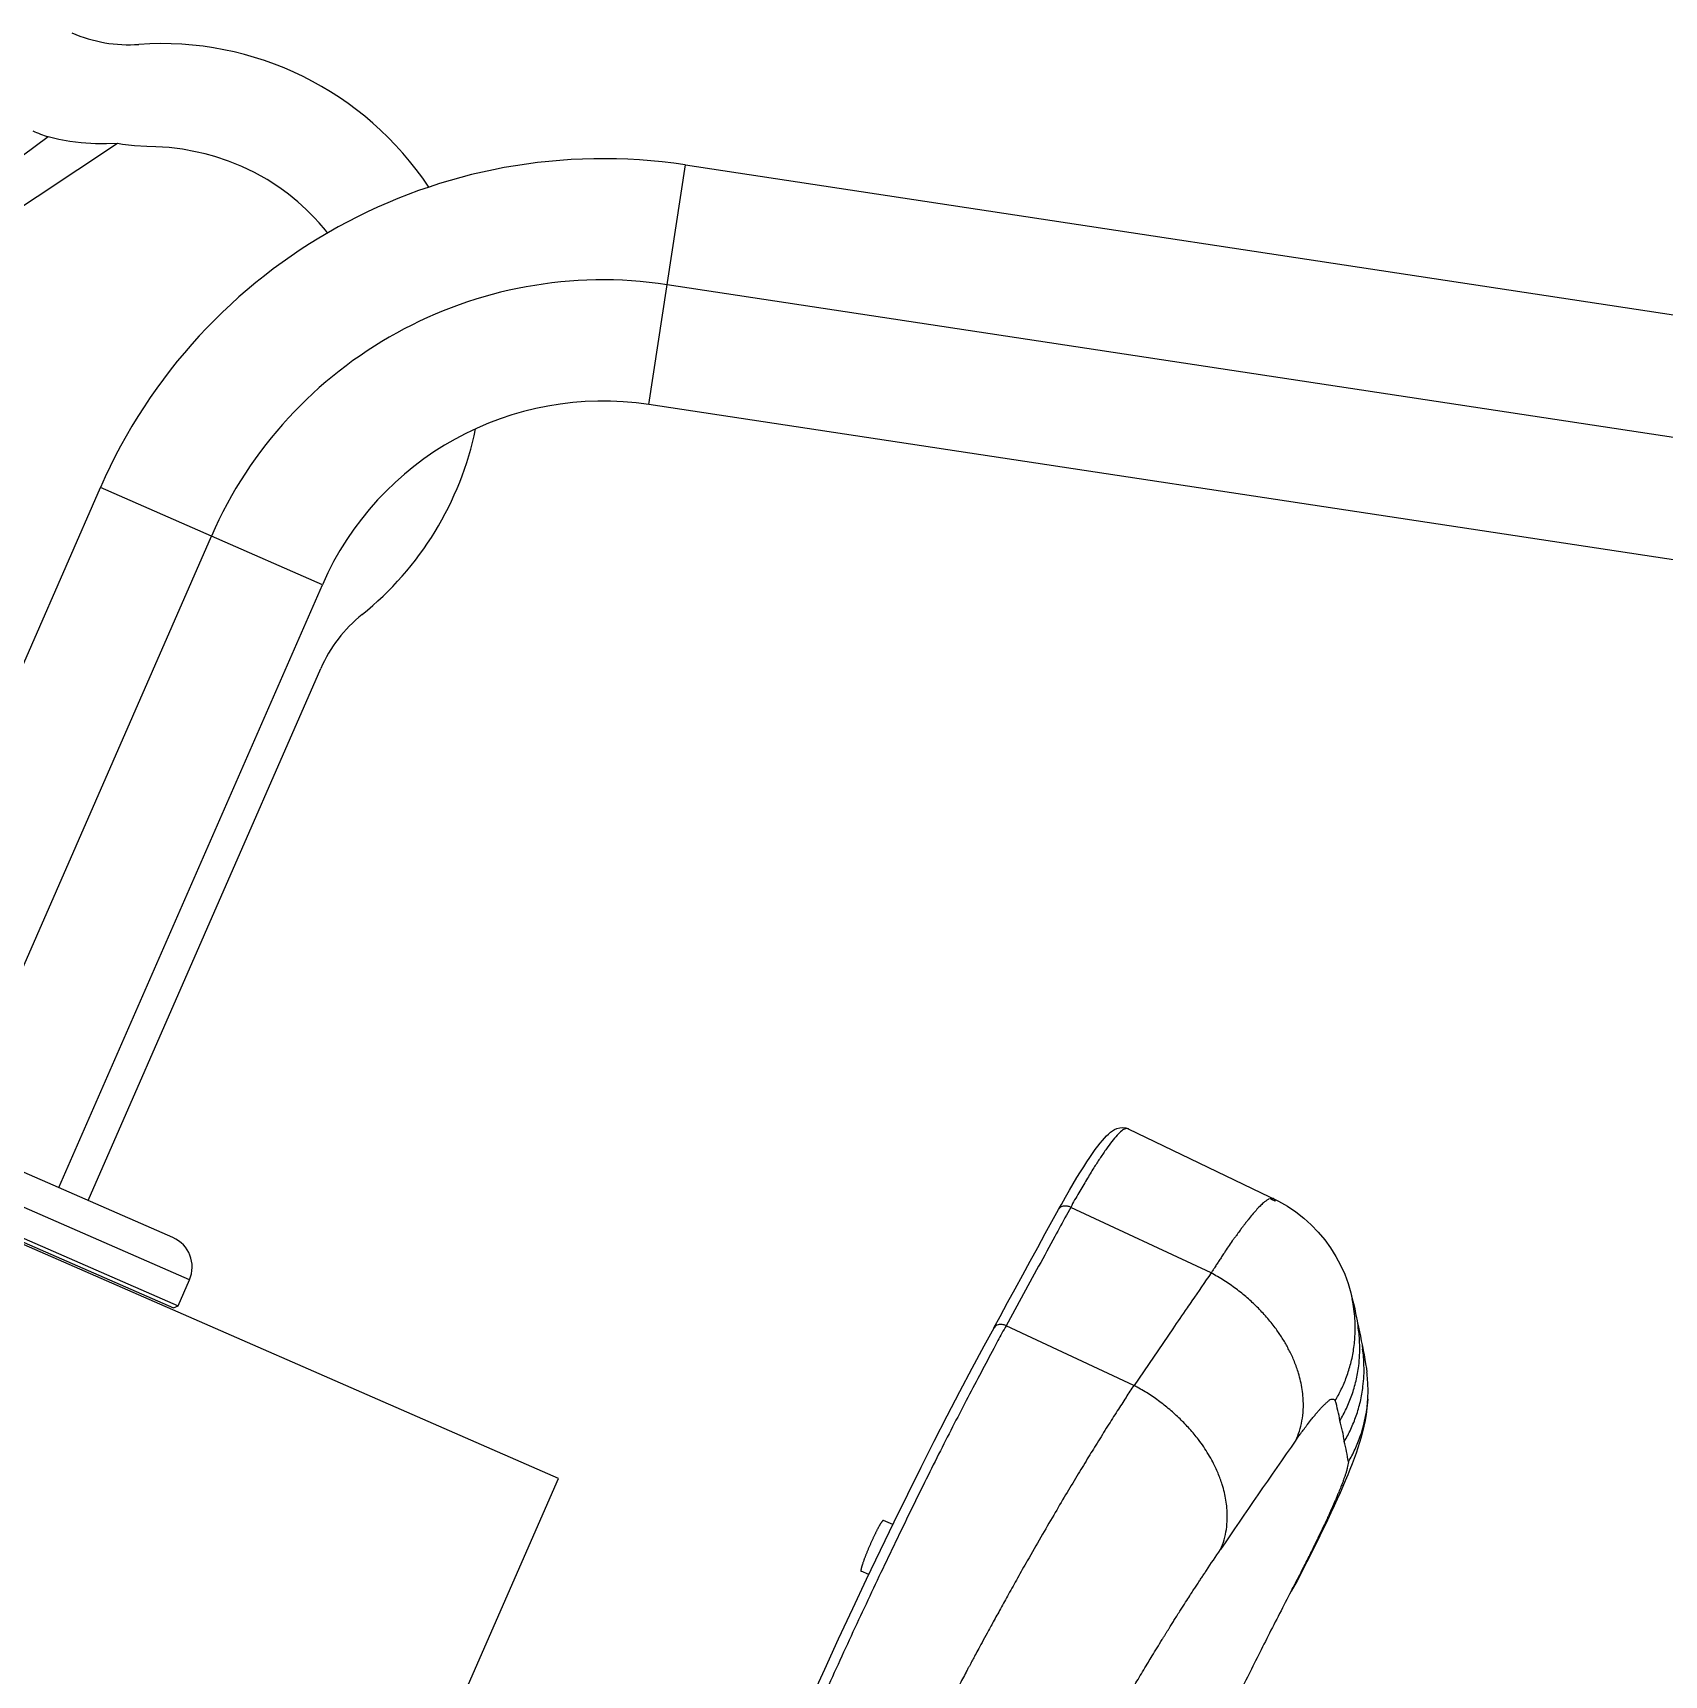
# Model space of a CAD drawing. Header units: millimetres. Extents: x 1145859089 to 1147511753, y -1047484727 to -1047247487.
# Drawn here: x 1146005448.1 to 1146005677.1, y -1047431194.6 to -1047430964.1 of the extents above; entities that cross this region are included whole.
import ezdxf
from ezdxf.xclip import XClip

# ---------------------------------------------------------------- set-up
doc = ezdxf.new("R2010")
doc.units = ezdxf.units.MM
doc.header["$LTSCALE"] = 100
doc.header["$MEASUREMENT"] = 0
doc.header["$XCLIPFRAME"] = 2
doc.linetypes.add('단지배치도$0$CENTER', pattern=[31, 30, -0.5, 0, -0.5])
doc.layers.get('0').update_dxf_attribs({"linetype": 'CONTINUOUS'})
doc.layers.add('XREF', color=135, linetype='CONTINUOUS')
doc.layers.add('단지배치도$0$W240910', color=135, linetype='CONTINUOUS')

# ---------------------------------------------------------------- blocks, each defined once
blk = doc.blocks.new('단지배치도$0$zw$9902')
at = {"layer": '단지배치도$0$W240910', "linetype": 'ByBlock', "ltscale": 20}
for p, q in [((67309.42, -59609.42), (67280.76, -59630.51)), ((67319.16, -59610.35), (67299.09, -59623.64)), ((67310.93, -59609.76), (67309.42, -59609.42)), ((67312.49, -59610.04), (67310.93, -59609.76)), ((67314.07, -59610.24), (67312.49, -59610.04)), ((67316.06, -59610.37), (67314.07, -59610.24)), ((67317.61, -59610.4), (67316.06, -59610.37)), ((67319.16, -59610.35), (67317.61, -59610.4)), ((67319.86, -59610.47), (67319.16, -59610.35)), ((67321.54, -59610.68), (67319.86, -59610.47)), ((67323.29, -59610.75), (67321.54, -59610.68)), ((67324.54, -59610.78), (67323.29, -59610.75)), ((67326.42, -59610.91), (67324.54, -59610.78)), ((67328.28, -59611.14), (67326.42, -59610.91)), ((67330.13, -59611.48), (67328.28, -59611.14)), ((67331.49, -59611.79), (67330.13, -59611.48)), ((67332.84, -59612.16), (67331.49, -59611.79)), ((67334.74, -59612.8), (67332.84, -59612.16)), ((67336.6, -59613.55), (67334.74, -59612.8)), ((67338.41, -59614.42), (67336.6, -59613.55)), ((67340.17, -59615.4), (67338.41, -59614.42)), ((67341.96, -59616.56), (67340.17, -59615.4)), ((67393.76, -59646.96), (67398.86, -59613.34)), ((67398.86, -59613.34), (67757.99, -59667.81)), ((67343.15, -59617.43), (67341.96, -59616.56)), ((67344.46, -59618.5), (67343.15, -59617.43)), ((67345.65, -59619.58), (67344.46, -59618.5)), ((67346.78, -59620.72), (67345.65, -59619.58)), ((67347.45, -59621.46), (67346.78, -59620.72)), ((67348.34, -59622.51), (67347.45, -59621.46)), ((67348.63, -59622.89), (67348.34, -59622.51)), ((67751.57, -59701.22), (67393.74, -59646.96)), ((67279.76, -59743.22), (67316.77, -59658.62)), ((67347.92, -59672.24), (67316.77, -59658.62)), ((67310.91, -59756.84), (67347.92, -59672.24)), ((67315.04, -59758.65), (67347.69, -59684)), ((67326.95, -59763.86), (67239.08, -59725.43)), ((67329.27, -59769.78), (67237.28, -59729.55)), ((67381.04, -59797.65), (67230.69, -59731.89)), ((67235.48, -59733.67), (67327.01, -59773.71)), ((67235.68, -59733.22), (67327.66, -59773.45)), ((67458.25, -59749.32), (67458.53, -59749.08)), ((67458.53, -59749.08), (67458.82, -59748.87)), ((67458.82, -59748.87), (67459.11, -59748.69)), ((67459.11, -59748.69), (67459.44, -59748.54)), ((67459.44, -59748.54), (67459.83, -59748.43)), ((67459.83, -59748.43), (67460.26, -59748.39)), ((67460.26, -59748.39), (67460.68, -59748.45)), ((67460.68, -59748.45), (67461.04, -59748.58)), ((67461.03, -59748.58), (67461.02, -59748.57)), ((67461.04, -59748.58), (67461.03, -59748.58)), ((67461.03, -59748.58), (67482.13, -59758.72)), ((67456.02, -59752.03), (67456.39, -59751.51)), ((67456.39, -59751.51), (67456.74, -59751.03)), ((67456.74, -59751.03), (67457.08, -59750.61)), ((67457.08, -59750.61), (67457.39, -59750.23)), ((67457.39, -59750.23), (67457.69, -59749.89)), ((67457.69, -59749.89), (67457.98, -59749.58)), ((67457.98, -59749.58), (67458.25, -59749.32)), ((67454.77, -59753.91), (67455.21, -59753.23)), ((67455.21, -59753.23), (67455.62, -59752.6)), ((67455.62, -59752.6), (67456.02, -59752.03)), ((67453.31, -59756.29), (67453.82, -59755.44)), ((67453.82, -59755.44), (67454.3, -59754.64)), ((67454.3, -59754.64), (67454.77, -59753.91)), ((67451.64, -59759.19), (67452.22, -59758.16)), ((67452.22, -59758.16), (67452.77, -59757.2)), ((67452.77, -59757.2), (67453.31, -59756.29)), ((67449.38, -59763.3), (67451.24, -59759.89)), ((67451.24, -59759.89), (67451.64, -59759.19)), ((67452.96, -59759.61), (67452.35, -59760.72)), ((67452.96, -59759.61), (67452.91, -59759.58)), ((67472.65, -59768.82), (67452.96, -59759.61)), ((67482.13, -59758.72), (67483.36, -59759.43)), ((67483.36, -59759.43), (67484.55, -59760.23)), ((67484.55, -59760.23), (67485.67, -59761.11)), ((67485.67, -59761.11), (67486.71, -59762.06)), ((67486.71, -59762.06), (67487.69, -59763.08)), ((67447.27, -59767.15), (67448.33, -59765.22)), ((67448.33, -59765.22), (67449.38, -59763.3)), ((67487.69, -59763.08), (67488.6, -59764.16)), ((67488.6, -59764.16), (67489.43, -59765.3)), ((67489.43, -59765.3), (67490.17, -59766.49)), ((67446.22, -59769.09), (67447.27, -59767.15)), ((67490.17, -59766.49), (67490.83, -59767.73)), ((67327.66, -59773.45), (67329.27, -59769.78)), ((67448.45, -59767.85), (67443.89, -59776.22)), ((67445.16, -59771.03), (67446.22, -59769.09)), ((67490.83, -59767.73), (67491.4, -59769)), ((67491.4, -59769), (67491.87, -59770.3)), ((67444.1, -59772.98), (67445.16, -59771.03)), ((67491.87, -59770.3), (67492.26, -59771.62)), ((67492.26, -59771.62), (67492.47, -59772.53)), ((67492.26, -59771.62), (67492.37, -59772.01)), ((67492.37, -59772.01), (67492.52, -59772.61)), ((67327.01, -59773.71), (67327.66, -59773.45)), ((67443.03, -59774.94), (67444.1, -59772.98)), ((67492.52, -59772.61), (67492.67, -59773.22)), ((67492.67, -59773.22), (67492.81, -59773.84)), ((67492.81, -59773.84), (67492.94, -59774.48)), ((67492.94, -59774.48), (67493.07, -59775.13)), ((67440.78, -59779.06), (67442.19, -59776.5)), ((67442.18, -59776.5), (67443.03, -59774.94)), ((67443.89, -59776.22), (67443.85, -59776.2)), ((67461.81, -59784.59), (67443.89, -59776.22)), ((67467.27, -59776.64), (67461.86, -59784.62)), ((67493.07, -59775.13), (67493.1, -59775.3)), ((67493.1, -59775.3), (67493.22, -59775.83)), ((67493.19, -59775.79), (67493.27, -59776.3)), ((67493.22, -59775.83), (67493.36, -59776.44)), ((67493.36, -59776.44), (67493.49, -59777.06)), ((67439.1, -59782.18), (67440.78, -59779.06)), ((67493.49, -59777.06), (67493.61, -59777.7)), ((67493.61, -59777.7), (67493.73, -59778.35)), ((67493.73, -59778.35), (67493.76, -59778.54)), ((67493.76, -59778.54), (67493.88, -59779.09)), ((67493.84, -59779.01), (67493.91, -59779.52)), ((67493.88, -59779.09), (67494.01, -59779.7)), ((67494.01, -59779.7), (67494.12, -59780.31)), ((67494.12, -59780.31), (67494.24, -59780.94)), ((67494.24, -59780.94), (67494.34, -59781.58)), ((67437.37, -59785.46), (67439.1, -59782.18)), ((67494.34, -59781.58), (67494.44, -59782.24)), ((67494.44, -59782.24), (67494.51, -59782.72)), ((67435.6, -59788.87), (67437.37, -59785.46)), ((67461.81, -59784.59), (67461.86, -59784.62)), ((67494.53, -59787.8), (67494.41, -59788.66)), ((67494.61, -59786.94), (67494.53, -59787.8)), ((67494.64, -59786.54), (67494.61, -59786.94)), ((67433.79, -59792.41), (67435.6, -59788.87)), ((67494.09, -59790.32), (67493.91, -59791.1)), ((67494.26, -59789.5), (67494.09, -59790.32)), ((67494.41, -59788.66), (67494.26, -59789.5)), ((67431.95, -59796.07), (67433.79, -59792.41)), ((67493.48, -59792.62), (67493.24, -59793.37)), ((67493.7, -59791.87), (67493.48, -59792.62)), ((67493.91, -59791.1), (67493.7, -59791.87)), ((67492.72, -59794.86), (67492.44, -59795.61)), ((67492.99, -59794.11), (67492.72, -59794.86)), ((67493.24, -59793.37), (67492.99, -59794.11)), ((67430.07, -59799.85), (67431.95, -59796.07)), ((67491.83, -59797.16), (67491.49, -59797.96)), ((67492.14, -59796.37), (67491.83, -59797.16)), ((67492.44, -59795.61), (67492.14, -59796.37)), ((67310.91, -59957.99), (67381.04, -59797.65)), ((67428.17, -59803.73), (67430.07, -59799.85)), ((67490.75, -59799.66), (67490.35, -59800.57)), ((67491.13, -59798.8), (67490.75, -59799.66)), ((67491.49, -59797.96), (67491.13, -59798.8)), ((67489.92, -59801.51), (67489.46, -59802.49)), ((67490.35, -59800.57), (67489.92, -59801.51)), ((67426.25, -59807.71), (67428.17, -59803.73)), ((67427.99, -59804.11), (67426.66, -59803.53)), ((67488.98, -59803.52), (67488.46, -59804.59)), ((67489.46, -59802.49), (67488.98, -59803.52)), ((67487.92, -59805.7), (67487.35, -59806.86)), ((67488.46, -59804.59), (67487.92, -59805.7)), ((67424.3, -59811.78), (67426.25, -59807.71)), ((67486.74, -59808.07), (67486.11, -59809.33)), ((67487.35, -59806.86), (67486.74, -59808.07)), ((67424.61, -59811.14), (67423.53, -59810.67)), ((67485.43, -59810.65), (67484.73, -59812.01)), ((67486.11, -59809.33), (67485.43, -59810.65)), ((67422.35, -59815.92), (67424.3, -59811.78)), ((67484.73, -59812.01), (67483.88, -59813.48)), ((67420.38, -59820.14), (67422.35, -59815.92)), ((67418.42, -59824.42), (67420.38, -59820.14)), ((67416.45, -59828.75), (67418.42, -59824.42))]:
    blk.add_line(p, q, dxfattribs=at)
at = {"layer": '단지배치도$0$W240910', "linetype": '단지배치도$0$CENTER'}
for p, q in [((67754.77, -59684.51), (67396.29, -59630.15)), ((67283.2, -59777.78), (67332.34, -59665.43))]:
    blk.add_line(p, q, dxfattribs=at)
at = {"layer": '단지배치도$0$W240910'}
blk.add_arc((56404.25, -57219.78, 0), 12756.72, 322.50733, 9.110085, dxfattribs=at)
at = {"layer": '단지배치도$0$W240910', "linetype": 'ByBlock', "ltscale": 20}
for centre, radius, start, end in [((67320.77, -59576.52), 19.96, 246.3764, 274.0354), ((67325.34, -59641.32), 45, 33.527, 94.0352), ((67320.94, -59577.34), 34.08, 246.3763, 250.2519), ((67387.31, -59689.47), 77, 81.3767, 156.3767), ((67387.31, -59689.47), 43, 81.3767, 156.3767), ((67325.34, -59641.32), 45, 308.7182, 348.389), ((67365.97, -59692), 19.96, 128.718, 156.3769), ((67460.88, -59748.88), 0.338, 66.3568, 68.0641), ((67325.14, -59767.98), 4.5, 336.3767, 66.3767), ((67473.26, -59776.53), 19.62, 3.7265, 11.776), ((67473.88, -59779.41), 19.64, 2.8917, 9.1068), ((67474.49, -59782.36), 19.63, 1.6534, 8.3119), ((67468.09, -59793.28), 22.95, 9.345, 16.6099), ((67467.28, -59796.08), 24.35, 8.5548, 15.5518), ((68263.46, -60340.35), 952.4, 144.86943, 145.98913), ((67466.51, -59798.9), 25.66, 8.0235, 14.5401), ((67241.94, -59687.19), 272.91, 332.4363, 332.6957)]:
    blk.add_arc(centre, radius, start, end, dxfattribs=at)
at = {"layer": '단지배치도$0$W240910', "linetype": '단지배치도$0$CENTER'}
blk.add_arc((67387.31, -59689.47), 60, 81.3767, 156.3767, dxfattribs=at)
at = {"layer": '단지배치도$0$W240910', "linetype": 'ByBlock', "ltscale": 20}
for points, start_tangent, end_tangent in [([(67461.01, -59748.57), (67460.63, -59748.58), (67460.12, -59748.88), (67459.48, -59749.48), (67458.73, -59750.37)], (-0.92759, 0.373601), (-0.6196, -0.784918)), ([(67458.73, -59750.37), (67457.97, -59751.39), (67457.12, -59752.63), (67456.3, -59753.9)], (-0.6196, -0.784918), (-0.532556, -0.846395)), ([(67456.3, -59753.9), (67456.19, -59754.07), (67455.18, -59755.73), (67454.1, -59757.57), (67452.96, -59759.61)], (-0.532556, -0.846395), (-0.422092, -0.906553)), ([(67480.81, -59758.4), (67480.64, -59758.5), (67480.01, -59758.97), (67479.52, -59759.44), (67478.96, -59760.03)], (-0.905351, -0.424664), (-0.572593, -0.81984)), ([(67481.66, -59758.76), (67481.37, -59758.34), (67480.99, -59758.34), (67480.81, -59758.4)], (-0.461048, 0.887375), (-0.905351, -0.424664)), ([(67452.35, -59760.72), (67450.71, -59763.71), (67448.45, -59767.85)], (-0.480751, -0.876857), (-0.478957, -0.877838)), ([(67452.91, -59759.58), (67452.5, -59759.46), (67452.01, -59759.44), (67451.52, -59759.6), (67451.25, -59759.9)], (-0.916267, 0.400568), (-0.494675, -0.869078)), ([(67478.96, -59760.03), (67478.43, -59760.64), (67477.85, -59761.35), (67477.58, -59761.7), (67477.26, -59762.11), (67476.98, -59762.47), (67476.63, -59762.95), (67476.2, -59763.55), (67475.91, -59763.94), (67475.63, -59764.33), (67474.51, -59765.97), (67474.13, -59766.55), (67473.78, -59767.08), (67473.47, -59767.56), (67473.13, -59768.08), (67472.85, -59768.5), (67472.65, -59768.82)], (-0.572593, -0.81984), (-0.460876, -0.887465)), ([(67472.65, -59768.82), (67469.97, -59772.72), (67469.27, -59773.73), (67467.27, -59776.64)], (-0.570273, -0.821455), (-0.560322, -0.828275)), ([(67484.54, -59792.3), (67485.05, -59791), (67485.41, -59789.57), (67485.59, -59788.01), (67485.57, -59786.36), (67485.44, -59785.16), (67485.22, -59784), (67484.92, -59782.87), (67484.34, -59781.26), (67483.67, -59779.77), (67483.31, -59779.11), (67482.94, -59778.45), (67482.53, -59777.79), (67482.1, -59777.15), (67481.65, -59776.52), (67480.44, -59775.01), (67479.12, -59773.6), (67477.72, -59772.3), (67476.16, -59771.05), (67474.46, -59769.88), (67472.65, -59768.82)], (0.425793, 0.904821), (-0.88157, 0.472054)), ([(67443.85, -59776.2), (67443.31, -59776.05), (67442.78, -59776.08), (67442.43, -59776.23), (67442.19, -59776.5)], (-0.916694, 0.39959), (-0.492316, -0.870417)), ([(67443.89, -59776.22), (67442.73, -59778.31)], (-0.509403, -0.860528), (-0.469904, -0.882718)), ([(67490.08, -59786.72), (67490.93, -59785.14), (67491.66, -59783.4), (67492.25, -59781.53), (67492.66, -59779.52), (67492.86, -59777.42), (67492.84, -59775.26)], (0.512759, 0.858532), (-0.065115, 0.997878)), ([(67442.73, -59778.31), (67442.15, -59779.4), (67440.36, -59782.76), (67438.51, -59786.27), (67436.61, -59789.95), (67434.66, -59793.77), (67432.68, -59797.73), (67430.67, -59801.81)], (-0.469904, -0.882718), (-0.439895, -0.898049)), ([(67490.73, -59789.55), (67491.64, -59787.83), (67492.41, -59785.96), (67492.99, -59783.95), (67493.37, -59781.84), (67493.5, -59780.33), (67493.51, -59778.87), (67493.49, -59778.42)], (0.511557, 0.85925), (-0.050487, 0.998725)), ([(67491.35, -59792.46), (67492.26, -59790.74), (67493.02, -59788.87), (67493.6, -59786.86), (67493.97, -59784.75), (67494.1, -59783.25), (67494.11, -59781.79)], (0.510071, 0.860132), (-0.028918, 0.999582)), ([(67494.64, -59786.53), (67494.67, -59785.98), (67494.68, -59785.14), (67494.65, -59784.31), (67494.59, -59783.49), (67494.51, -59782.72)], (0.062973, 0.998015), (-0.132862, 0.991135)), ([(67461.81, -59784.59), (67460.71, -59786.27), (67459.49, -59788.18), (67458.13, -59790.31), (67456.65, -59792.69), (67455.28, -59794.91), (67453.82, -59797.32), (67452.24, -59799.94), (67450.56, -59802.79), (67448.77, -59805.87), (67446.86, -59809.2)], (-0.599308, -0.800519), (-0.524533, -0.85139)), ([(67473.98, -59807.63), (67474.48, -59806.25), (67474.8, -59804.79), (67474.92, -59803.29), (67474.87, -59801.78), (67474.74, -59800.7), (67474.52, -59799.61), (67474.22, -59798.52), (67473.63, -59796.91), (67472.89, -59795.34), (67472.28, -59794.27), (67471.61, -59793.21), (67470.87, -59792.19), (67469.64, -59790.7), (67468.3, -59789.3), (67466.84, -59787.98), (67465.26, -59786.74), (67463.59, -59785.61), (67461.86, -59784.62)], (0.41067, 0.911784), (-0.883294, 0.468819)), ([(67484.54, -59792.3), (67484.89, -59791.81), (67485.24, -59791.33), (67485.7, -59790.71), (67485.93, -59790.4), (67486.17, -59790.09), (67486.75, -59789.34), (67487.15, -59788.85), (67487.5, -59788.44), (67487.8, -59788.09), (67488.06, -59787.8), (67488.47, -59787.37), (67488.82, -59787.04), (67489.12, -59786.78), (67489.49, -59786.54), (67490.08, -59786.72)], (0.578567, 0.815635), (0.264574, -0.964365)), ([(67491.92, -59795.32), (67492.85, -59793.56), (67493.63, -59791.63), (67494.05, -59790.24), (67494.34, -59788.91), (67494.54, -59787.67), (67494.62, -59786.82), (67494.64, -59786.53)], (0.512407, 0.858742), (0.062973, 0.998015)), ([(67491.92, -59795.32), (67491.86, -59795.76), (67491.77, -59796.16), (67491.65, -59796.61), (67491.52, -59797.04), (67491.37, -59797.47), (67491.24, -59797.85), (67491.09, -59798.26), (67490.87, -59798.83), (67490.57, -59799.57), (67490.35, -59800.09), (67490.14, -59800.58), (67489.94, -59801.06), (67489.74, -59801.51), (67489.56, -59801.91), (67489.39, -59802.3), (67489.16, -59802.79), (67488.84, -59803.49), (67488.45, -59804.33), (67488.03, -59805.22), (67487.65, -59805.99), (67487.34, -59806.64), (67487.08, -59807.16)], (-0.031274, -0.999511), (-0.44011, -0.897944)), ([(67430.67, -59801.81), (67428.63, -59806.01), (67426.56, -59810.32), (67424.48, -59814.71), (67422.39, -59819.19), (67420.29, -59823.74), (67418.19, -59828.34), (67416.84, -59831.27)], (-0.439895, -0.898049), (-0.409883, -0.912138)), ([(67426.66, -59803.53), (67426.64, -59803.53), (67426.62, -59803.54), (67426.59, -59803.55), (67426.56, -59803.58), (67426.52, -59803.62), (67426.49, -59803.66), (67426.44, -59803.72), (67426.4, -59803.78), (67426.35, -59803.86), (67426.29, -59803.94), (67426.24, -59804.03), (67426.18, -59804.13), (67426.11, -59804.24), (67426.05, -59804.36), (67425.98, -59804.48), (67425.91, -59804.61), (67425.84, -59804.75), (67425.76, -59804.89), (67425.69, -59805.04), (67425.61, -59805.2), (67425.53, -59805.36), (67425.45, -59805.52), (67425.37, -59805.69), (67425.28, -59805.87), (67425.2, -59806.04), (67425.12, -59806.23), (67425.03, -59806.41), (67424.95, -59806.59), (67424.87, -59806.78), (67424.78, -59806.96), (67424.7, -59807.15), (67424.62, -59807.34), (67424.54, -59807.53), (67424.47, -59807.71), (67424.39, -59807.89), (67424.32, -59808.07), (67424.25, -59808.25), (67424.18, -59808.43), (67424.11, -59808.6), (67424.05, -59808.77), (67423.98, -59808.93), (67423.93, -59809.09), (67423.87, -59809.24), (67423.82, -59809.39), (67423.77, -59809.53), (67423.73, -59809.66), (67423.69, -59809.79), (67423.65, -59809.91), (67423.62, -59810.02), (67423.59, -59810.12), (67423.56, -59810.22), (67423.54, -59810.31), (67423.53, -59810.39), (67423.51, -59810.45), (67423.51, -59810.51), (67423.5, -59810.56), (67423.51, -59810.61), (67423.51, -59810.64), (67423.52, -59810.66), (67423.53, -59810.67)], (-0.9162, 0.400722), (0.9162, -0.400722)), ([(67448.71, -59850.57), (67450.28, -59847.54), (67451.76, -59844.75), (67453.12, -59842.2), (67454.37, -59839.91), (67455.5, -59837.85), (67456.51, -59836.04), (67457.5, -59834.28), (67458.34, -59832.81), (67459.02, -59831.61), (67459.33, -59831.07), (67459.6, -59830.62), (67459.82, -59830.23), (67460.03, -59829.87), (67460.41, -59829.21), (67460.87, -59828.42), (67461.42, -59827.49), (67461.95, -59826.59), (67462.55, -59825.59), (67463.2, -59824.5), (67463.85, -59823.42), (67464.38, -59822.55), (67465.78, -59820.26), (67465.99, -59819.92), (67466.2, -59819.58), (67466.4, -59819.25), (67466.61, -59818.92), (67466.81, -59818.6), (67467, -59818.29), (67467.2, -59817.98), (67467.52, -59817.46), (67468.37, -59816.12), (67469.08, -59815.01), (67469.66, -59814.11), (67470.11, -59813.41), (67470.44, -59812.91), (67470.64, -59812.61), (67471.02, -59812.03), (67471.34, -59811.54), (67471.67, -59811.05), (67471.99, -59810.57), (67473.98, -59807.63)], (0.458101, 0.8889), (0.568322, 0.822806)), ([(67487.08, -59807.16), (67486.88, -59807.57), (67486.67, -59808), (67486.45, -59808.44), (67486.23, -59808.88), (67486.01, -59809.32), (67485.78, -59809.77), (67485.55, -59810.22), (67484.73, -59811.84), (67484.45, -59812.38)], (-0.44011, -0.897944), (-0.458829, -0.888525)), ([(67446.86, -59809.2), (67445.48, -59811.64), (67444.22, -59813.89), (67443.09, -59815.94), (67442.08, -59817.77), (67441.2, -59819.37), (67440.5, -59820.67), (67439.91, -59821.76), (67439.44, -59822.63), (67439.08, -59823.3), (67438.91, -59823.63), (67438.72, -59823.98), (67438.53, -59824.33), (67438.28, -59824.81), (67437.77, -59825.77), (67436.75, -59827.7), (67434.72, -59831.59), (67434.48, -59832.05), (67434.26, -59832.49), (67434.05, -59832.9), (67433.85, -59833.27), (67433.67, -59833.62), (67433.51, -59833.95), (67433.12, -59834.69), (67432.94, -59835.05), (67432.71, -59835.5), (67432.54, -59835.83), (67432.32, -59836.27), (67432.05, -59836.81), (67431.71, -59837.47), (67431.42, -59838.06), (67431.16, -59838.59), (67430.92, -59839.05), (67430.72, -59839.45)], (-0.524533, -0.85139), (-0.426696, -0.904395)), ([(67483.88, -59813.48), (67480.66, -59819.74), (67477.55, -59825.94), (67474.53, -59832.09), (67471.61, -59838.19), (67468.79, -59844.23), (67466.06, -59850.21), (67463.44, -59856.12), (67460.92, -59861.92), (67458.52, -59867.62), (67456.24, -59873.18), (67454.07, -59878.61), (67452.02, -59883.89), (67450.08, -59889.04), (67448.83, -59892.46)], (-0.460568, -0.887625), (-0.341163, -0.940004))]:
    blk.add_spline(points, degree=3, dxfattribs=dict(at, start_tangent=start_tangent, end_tangent=end_tangent))
blk = doc.blocks.new('단지배치도')
blk.add_blockref('단지배치도$0$zw$9902', (141034.19, 142437.16))

msp = doc.modelspace()

# ---------------------------------------------------------------- block references
at = {"layer": 'XREF'}
ref = msp.add_blockref('단지배치도', (1145797106.633357, -1047513806.462535), dxfattribs=at)
XClip(ref).set_block_clipping_path([(72982.4064819524, 34919.7593965302), (360382.4067475507, 255319.7593436702)])

doc.saveas('drawing.dxf')
